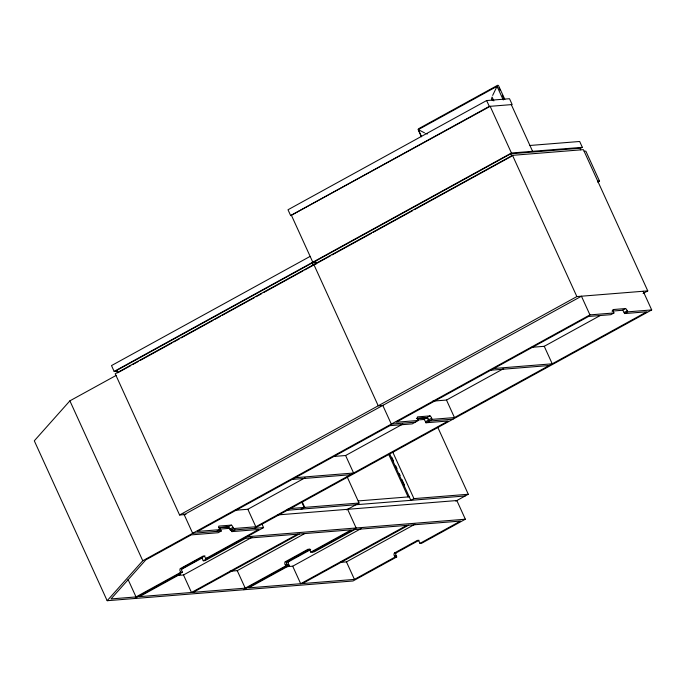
<?xml version="1.0" encoding="UTF-8"?>
<svg xmlns="http://www.w3.org/2000/svg" width="686" height="686" viewBox="0 0 686 686"><rect width="100%" height="100%" fill="white"/><g stroke="black" fill="none" stroke-linecap="round" stroke-linejoin="round"><path stroke-width="1.03" d="M503.267 99.959L497.024 86.359L418.349 129.611L421.427 136.463M497.016 86.41L492.659 95.405M116.106 375.439L69.886 400.847L34.3 440.815L107.17 600.713L353.033 580.973L396.714 556.955L396.182 555.789A2.29 2.058 85.4 0 1 396.156 552.882L419.035 540.302L417.32 540.439L394.441 553.019A2.29 2.058 85.4 0 0 394.467 555.926L394.999 557.092L396.714 556.955M107.17 600.713L142.757 560.745L589.951 314.891L613.961 312.962L613.498 311.941A2.29 0.935 61.2 0 1 613.01 309.566L625.589 308.554A2.29 0.935 61.2 0 1 627.227 310.844L627.681 311.856L651.7 309.926L643.185 291.25M418.314 129.628L424.531 132.861M290.667 215.601L489.298 106.39L512.168 104.555L509.509 98.715L486.64 100.55L288 209.762L290.667 215.601L490.156 106.321L511.439 153.012L582.337 147.319L579.679 141.479L529.935 145.475M310.141 256.384L111.501 365.587L114.159 371.426L117.332 371.169M114.159 371.426L511.439 153.012M316.357 262.669L312.096 263.004L116.577 370.5L117.64 372.832L130.743 365.638M580.63 149.797L579.919 148.245L510.736 153.801L315.217 261.289L316.28 263.63M643.099 293.454L647.764 290.881L583.4 149.651L512.502 155.345L115.222 373.759L179.586 514.997L185.94 514.483M132.612 364.609L138.22 361.522M140.098 360.493L171.903 343M173.772 341.98L179.389 338.893M181.258 337.864L213.063 320.371M214.932 319.342L220.549 316.263M222.418 315.234L254.223 297.741M256.092 296.712L261.709 293.625M263.578 292.605L302.869 270.996M304.738 269.967L313.159 265.345L312.096 263.004M317.215 263.115L330.309 255.912M332.187 254.883L371.478 233.283M373.347 232.254L412.638 210.653M414.507 209.624L511.799 156.134L510.736 153.801M580.459 148.347L582.337 147.319M597.617 182.064L599.478 181.035L585.853 151.134L584.138 151.272M179.586 514.997L576.866 296.575L647.764 290.881M184.165 514.629L581.436 296.215L589.951 314.891M235.126 510.281L247.852 509.261L305.013 477.833M333.945 456.447L345.607 455.513L402.768 424.085M432.703 401.156L446.492 400.049L503.644 368.622M531.521 347.322L544.247 346.301L600.464 315.397M216.69 531.376L219.812 529.661L219.28 528.494A2.29 0.935 61.2 0 1 218.783 526.111L231.362 525.099A2.29 0.935 61.2 0 1 233 527.388L233.532 528.554L255.827 526.771L448.224 420.99L425.929 422.782L425.466 421.77A2.29 0.935 61.2 0 0 423.828 419.48L417.542 419.986M611.989 311.11L622.468 310.269A2.29 0.935 61.2 0 1 624.106 312.559L624.569 313.571L646.864 311.778L454.466 417.56L432.171 419.352L431.64 418.186A2.29 0.935 61.2 0 0 430.002 415.896L417.422 416.908A2.29 0.935 61.2 0 0 417.911 419.283L418.443 420.449L412.209 423.879L389.905 425.672L197.508 531.453L219.812 529.661M613.961 312.962L610.84 314.677L588.545 316.46L396.148 422.242L418.443 420.449M218.808 527.577L228.241 526.814L231.362 525.099M416.402 418.451L426.881 417.611L430.002 415.896M423.828 419.48L426.949 417.765A2.29 0.935 61.2 0 1 428.587 420.055L425.466 421.77M622.468 310.269L625.589 308.554M228.695 526.934L220.309 527.611A2.29 0.935 61.2 0 0 220.798 529.995L221.261 531.007L218.139 532.722L191.274 534.883L145.766 559.905L111.003 598.938L136.017 596.931L180.744 572.347L182.459 572.21L182.073 571.361A2.29 2.058 85.4 0 1 182.047 568.454L204.925 555.874M228.241 526.814A2.29 0.935 61.2 0 1 229.879 529.103L233 527.388M426.881 417.611A2.29 0.935 61.2 0 1 428.518 419.901L431.64 418.186M624.106 312.559L627.227 310.844M229.879 529.103L230.41 530.269L233.532 528.554M425.929 422.782L432.171 419.352M624.569 313.571L627.681 311.856M231.096 529.901A2.29 0.935 61.2 0 1 231.405 530.604L231.868 531.624L234.989 529.909M180.744 572.347L180.358 571.498A2.29 2.058 85.4 0 1 180.332 568.591L203.21 556.012A2.29 2.058 85.4 0 1 205.311 557.778L205.697 558.627L207.412 558.49L207.026 557.641M254.429 528.349L651.7 309.926M182.382 568.059L200.689 557.992A2.29 2.058 85.4 0 1 202.79 559.759L203.253 560.771L204.968 560.634L245.528 538.338L351.309 529.841L310.749 552.144L310.218 550.969A2.29 2.058 85.4 0 0 308.108 549.212L285.23 561.791A2.29 2.058 85.4 0 0 285.256 564.698L285.788 565.864L289.218 565.59L288.755 564.569A2.29 2.058 85.4 0 1 288.729 561.671L310.698 549.589M181.353 569.431L202.404 557.855A2.29 2.058 85.4 0 1 202.636 557.864M205.697 558.627L258.742 529.463L231.868 531.624M134.619 598.509L182.459 572.21M203.253 560.771L263.578 527.611L261.795 523.71M179.406 573.127A2.29 2.058 85.4 0 0 179.552 573.342L180.006 574.353L139.455 596.657L245.228 588.159L285.788 565.864M301.06 509.149L304.181 507.434L301.531 501.612M301.634 509.098L304.755 507.383L359.07 503.027L347.133 476.821M177.134 575.485L183.505 574.971L252.028 537.292M297.561 534.154L191.48 592.481L183.505 574.971M193.195 592.344L299.276 534.017M346.61 509.878L359.07 503.027M229.819 571.249L237.253 570.658L304.841 533.494M285.23 561.791L286.945 561.654L309.823 549.074M288.755 564.569L287.04 564.715A2.29 2.058 85.4 0 1 287.014 561.808L309.901 549.229M243.822 589.737L287.503 565.727L286.971 564.561A2.29 2.058 85.4 0 1 286.945 561.654M312.464 551.998L356.145 527.988L347.63 509.312M289.218 565.59L248.658 587.885L354.439 579.396L394.999 557.092M437.771 427.301L468.281 494.254L413.958 498.619L410.845 500.334L389.442 453.377M286.336 566.713L292.708 566.199L361.239 528.52M406.772 525.39L300.691 583.709L292.708 566.199M302.406 583.572L408.487 525.253M455.813 501.106L468.281 494.254M340.085 562.391L346.456 561.885L414.987 524.207M417.32 540.439A2.29 2.058 85.4 0 1 419.42 542.206L419.961 543.372L460.512 521.068L354.739 529.566L314.179 551.861L310.749 552.144M277.65 514.929L456.842 500.54L465.348 519.216L421.676 543.235L419.961 543.372M597.763 181.173L599.478 181.035M315.972 261.966L312.799 262.215L291.524 215.533M315.98 264.384L313.862 264.556L378.226 405.786L383.517 405.366M493.903 368.493L552.23 363.812L544.247 346.301M490.782 370.208L549.109 365.527M416.471 418.606L426.949 417.765M415.33 422.164L391.312 424.094L382.797 405.417M453.06 419.137L429.05 421.067L428.518 419.901M295.272 477.705L353.59 473.023L345.607 455.513M292.15 479.42L350.469 474.738M358.195 500.926L409.242 496.827M288.206 508.712L304.181 507.434M286.148 510.341L465.159 495.969M220.335 529.077L229.767 528.314A2.29 0.935 61.2 0 1 230.23 528.683M221.261 531.007L192.672 533.305L183.788 513.805M230.41 530.269L263.578 527.611M246.934 536.761L465.348 519.216M180.332 568.591L182.047 568.454M394.441 553.019L396.156 552.882M287.014 561.808L288.729 561.671M285.256 564.698L286.971 564.561M394.467 555.926L396.182 555.789M178.291 574.499L180.006 574.353M425.895 133.427L427.335 134.002M511.31 104.624L532.593 151.314M504.845 99.444L498.653 85.853A1.012 0.909 85.4 0 0 497.436 85.381L418.709 128.668A1.012 0.909 85.4 0 0 418.323 130.014L421.418 136.814M498.885 87.619L500.197 90.518M502.392 95.328L504.15 99.187M493.86 100.911L492.094 97.035L491.562 98.69L492.437 100.602M512.502 155.345L576.866 296.575M486.64 100.55L489.298 106.39M446.492 400.049L454.466 417.56M392.735 452.04L413.958 498.619M391.775 457.193L393.541 461.061M395.736 465.888L397.057 468.778M399.261 473.606L400.135 475.544M401.893 479.403L404.534 485.199M388.739 454.441L408.101 496.921M346.456 561.885L354.439 579.396M302.097 501.56L304.755 507.383M247.852 509.261L255.827 526.771M237.253 570.658L245.228 588.159M69.886 400.847L142.757 560.745M128.05 579.447L136.017 596.931M230.693 529.232A2.29 0.935 61.2 0 1 230.839 529.446"/></g></svg>
